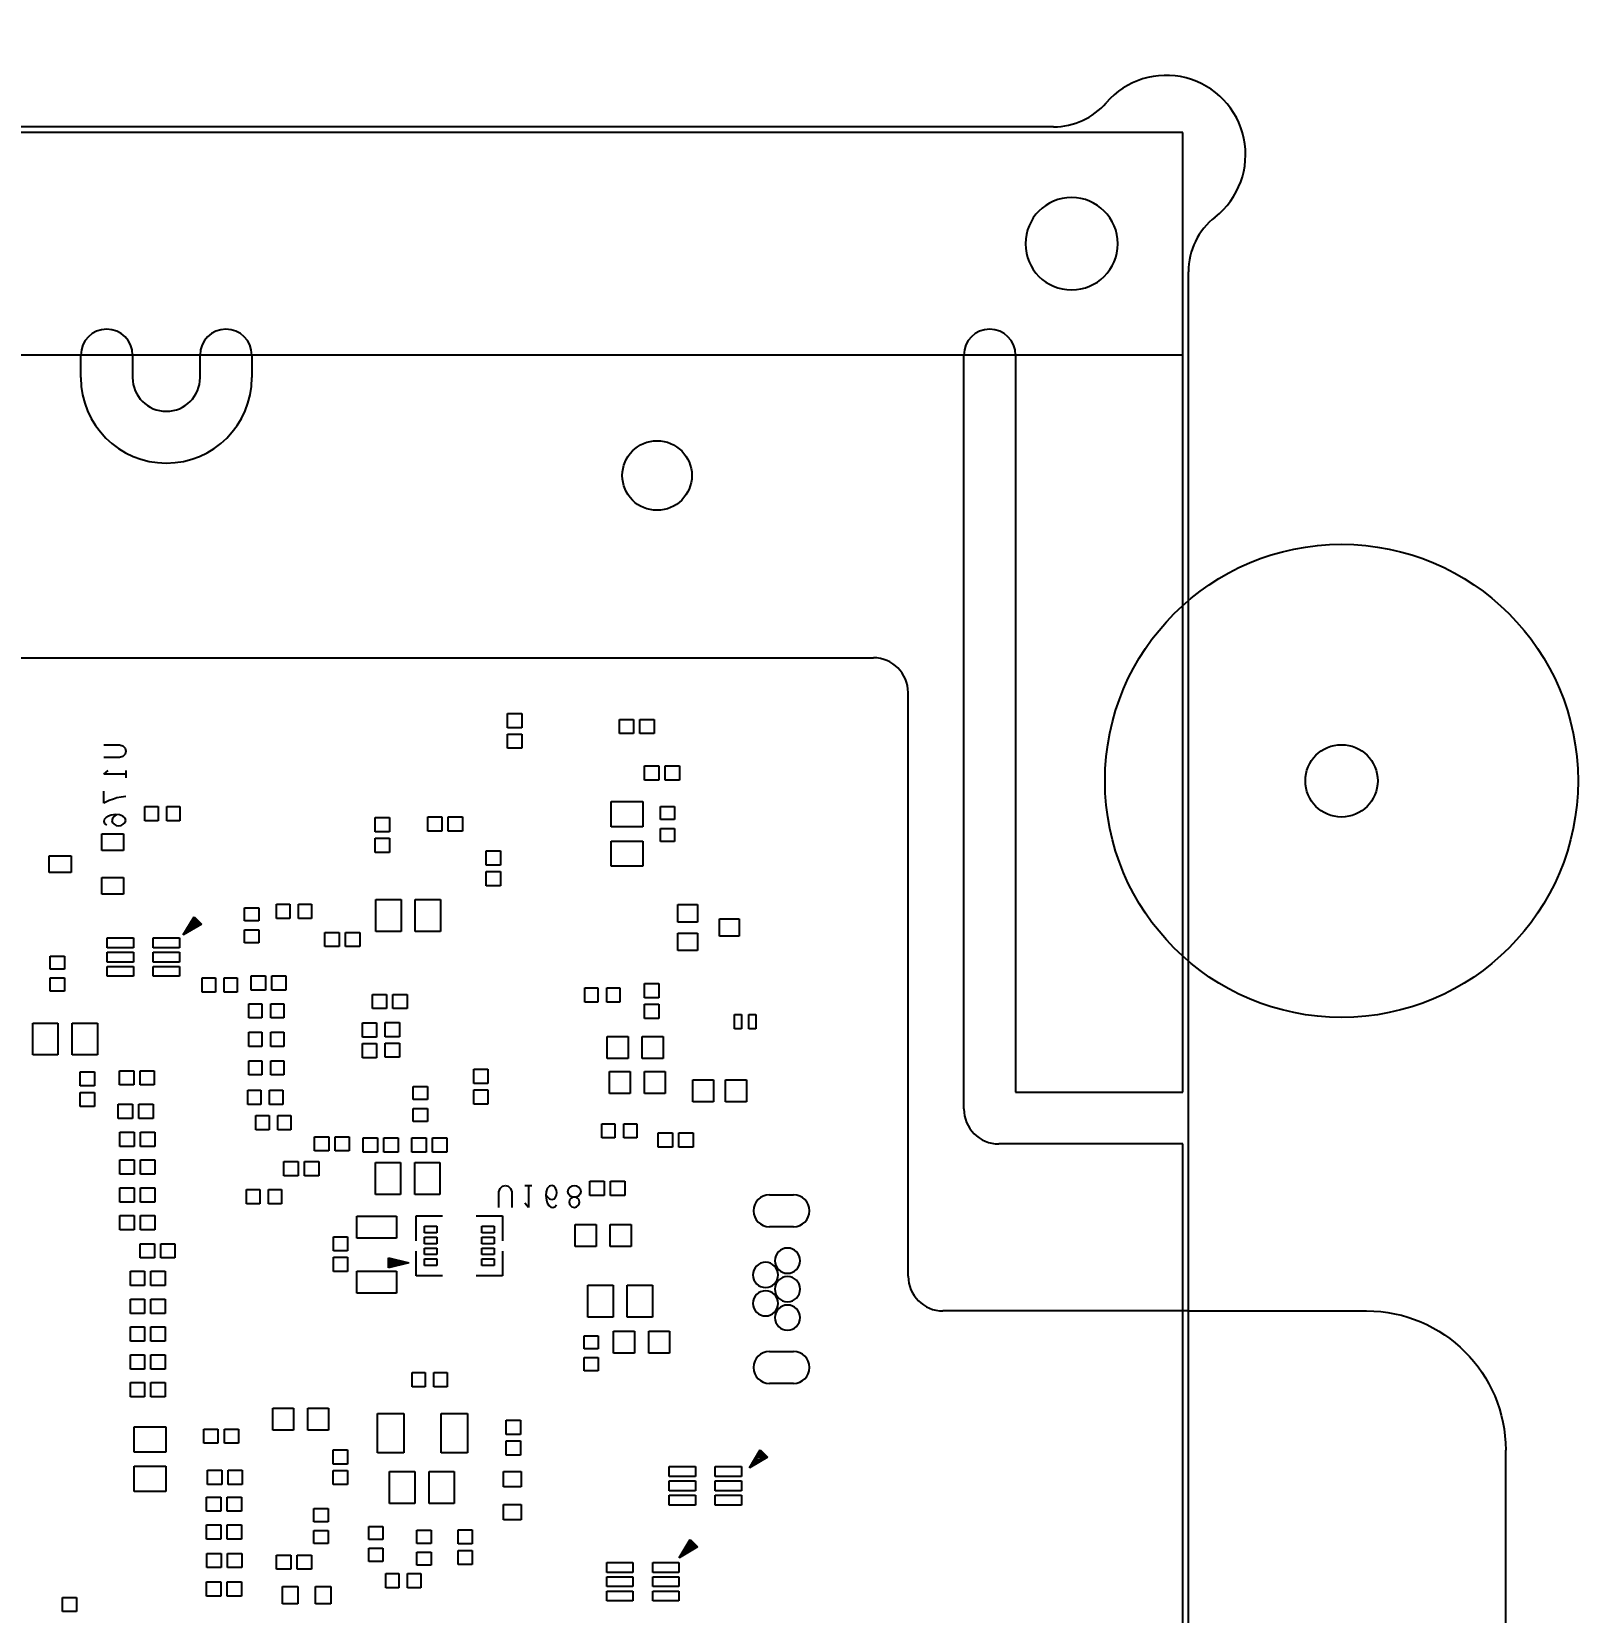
# Model space of a CAD drawing. Header units: millimetres. Extents: x -190 to 348, y -330 to 190.
# Drawn here: x 39.1 to 109.7, y -75.4 to -3.3 of the extents above; entities that cross this region are included whole.
import ezdxf

# ---------------------------------------------------------------- set-up
doc = ezdxf.new("R2010")
doc.units = ezdxf.units.MM
for name, color, linetype in [('10_MAQ_PALLET', 7, 'Continuous'), ('4_SIKCREN_BOTTOM_', 7, 'Continuous'), ('5_SOLDER_PASTE_BOTTOM_', 7, 'Continuous'), ('7______BREAKAWAY', 7, 'Continuous')]:
    doc.layers.add(name, color=color, linetype=linetype)
doc.styles.get("Standard").update_dxf_attribs({"font": 'arial.ttf'})
doc.dimstyles.new('ISO-25', dxfattribs={"dimtxt": 2.5, "dimasz": 2.5, "dimexe": 1.25, "dimexo": 0.625, "dimtad": 1, "dimtih": 1, "dimtoh": 1, "dimtxsty": 'Standard', "dimcen": 2.5, "dimadec": 0, "dimazin": 0, "dimtfac": 1, "dimtmove": 0, "dimatfit": 3, "dimfxl": 1, "dimarcsym": 0})

# ---------------------------------------------------------------- blocks, each defined once
blk = doc.blocks.new('*D5')
at = {"color": 0, "lineweight": -2}
for p, q in [((92.225, 7.874), (289.856, 7.874)), ((288.606, 5.374), (288.606, -89.086)), ((288.606, -188), (288.606, -93.54)), ((191.125, -190.5), (289.856, -190.5))]:
    blk.add_line(p, q, dxfattribs=at)
at = {"color": 0}
for points in [[(288.189, 5.374), (289.022, 5.374), (288.606, 7.874)], [(288.189, -188), (289.022, -188), (288.606, -190.5)]]:
    blk.add_solid(points, dxfattribs=at)
at = {"layer": 'Defpoints', "color": 0}
for p in [(91.6, 7.874), (288.606, 7.874), (190.5, -190.5)]:
    blk.add_point(p, dxfattribs=at)
at = {"color": 0, "insert": (288.606, -91.313), "char_height": 2.5, "attachment_point": 5}
blk.add_mtext('198,37 [7,810]', dxfattribs=at)

msp = doc.modelspace()

# ---------------------------------------------------------------- linework, layer by layer
at = {"layer": '10_MAQ_PALLET', "color": 5}
for p, q in [((85.699, -7.62, -3.175), (-85.445, -7.62, -3.175)), ((91.854, -141.015, -3.175), (91.854, -14.238, -3.175))]:
    msp.add_line(p, q, dxfattribs=at)
at = {"layer": '10_MAQ_PALLET', "color": 1}
for p, q in [((-4.295, -31.849, -8.001), (77.473, -31.849, -8.001)), ((79.06, -60.066, -8.001), (79.06, -33.437, -8.001)), ((91.854, -61.653, -8.001), (80.648, -61.653, -8.001)), ((91.854, -61.653, -8.001), (99.982, -61.653, -8.001)), ((106.332, -95.861, -8.001), (106.332, -68.003, -8.001))]:
    msp.add_line(p, q, dxfattribs=at)
at = {"layer": '10_MAQ_PALLET', "color": 3}
for centre, radius in [((67.6, -23.533), 1.587), ((98.839, -37.465), 1.651)]:
    msp.add_circle(centre, radius, dxfattribs=at)
at = {"layer": '10_MAQ_PALLET', "color": 8}
msp.add_circle((98.839, -37.465, -2.159), 10.795, dxfattribs=at)
at = {"layer": '10_MAQ_PALLET', "color": 5}
for centre, radius, start, end in [((90.838, -8.89, -3.175), 3.619, 308.08446, 139.14056), ((85.699, -4.445, -3.175), 3.175, 270, 319.14056), ((95.029, -14.238, -3.175), 3.175, 128.08446, 180)]:
    msp.add_arc(centre, radius, start, end, dxfattribs=at)
at = {"layer": '10_MAQ_PALLET', "color": 1}
for centre, start, end in [((77.473, -33.437, -8.001), 0, 90), ((80.648, -60.066, -8.001), 180, 270)]:
    msp.add_arc(centre, 1.587, start, end, dxfattribs=at)
at = {"layer": '10_MAQ_PALLET', "color": 1, "extrusion": (0, 0, -1)}
msp.add_arc((-99.982, -68.003, 8.001), 6.35, 90, 180, dxfattribs=at)
at = {"layer": '4_SIKCREN_BOTTOM_', "color": 7}
for p, q in [((41.3, -18.034), (36.007, -18.034)), ((41.3, -19.065), (41.3, -18.034)), ((41.3, -19.065), (41.3, -18.034)), ((49.101, -18.034), (49.101, -19.065)), ((49.101, -18.034), (49.101, -19.065)), ((81.6, -18.034), (49.101, -18.034)), ((81.6, -52.433), (81.6, -18.034)), ((81.6, -52.433), (81.6, -18.034)), ((42.349, -35.817), (43.066, -35.817)), ((43.066, -35.817), (43.216, -35.87)), ((43.216, -35.87), (43.317, -35.977)), ((43.317, -35.977), (43.35, -36.111)), ((43.066, -36.403), (42.349, -36.403)), ((43.216, -36.35), (43.066, -36.403)), ((43.317, -36.243), (43.216, -36.35)), ((43.35, -36.111), (43.317, -36.243)), ((42.349, -37.16), (42.55, -37)), ((43.35, -37.16), (42.349, -37.16)), ((43.35, -37), (43.35, -37.32)), ((42.349, -38.476), (42.349, -37.943)), ((43.134, -38.209), (42.949, -38.247)), ((43.35, -38.181), (43.134, -38.209)), ((42.598, -38.369), (42.349, -38.476)), ((42.784, -38.301), (42.598, -38.369)), ((42.949, -38.247), (42.784, -38.301)), ((42.365, -39.23), (42.349, -39.324)), ((42.349, -39.324), (42.382, -39.418)), ((42.448, -39.136), (42.365, -39.23)), ((42.382, -39.418), (42.466, -39.484)), ((42.565, -39.07), (42.448, -39.136)), ((42.682, -39.03), (42.565, -39.07)), ((42.901, -39.004), (42.682, -39.03)), ((42.748, -39.177), (42.715, -39.284)), ((42.715, -39.284), (42.748, -39.378)), ((42.817, -39.098), (42.748, -39.177)), ((42.748, -39.378), (42.817, -39.444)), ((42.934, -39.004), (42.817, -39.098)), ((42.817, -39.444), (42.916, -39.497)), ((43.066, -39.017), (42.901, -39.004)), ((42.916, -39.497), (43.033, -39.51)), ((43.033, -39.51), (43.134, -39.497)), ((43.216, -39.07), (43.066, -39.017)), ((43.134, -39.497), (43.233, -39.444)), ((43.317, -39.164), (43.216, -39.07)), ((43.233, -39.444), (43.317, -39.365)), ((43.35, -39.271), (43.317, -39.164)), ((43.317, -39.365), (43.35, -39.271)), ((45.974, -44.493), (46.469, -43.668)), ((46.802, -43.998), (45.974, -44.493)), ((46.782, -43.995), (46.012, -44.458)), ((46.657, -43.98), (46.233, -44.234)), ((46.279, -44.013), (46.472, -43.688)), ((46.774, -44), (46.284, -44)), ((46.299, -44.028), (46.477, -43.729)), ((46.7, -43.95), (46.345, -43.95)), ((46.614, -43.866), (46.396, -43.866)), ((46.53, -43.782), (46.446, -43.782)), ((46.469, -43.668), (46.802, -43.998)), ((46.472, -43.688), (46.782, -43.995)), ((46.477, -43.729), (46.741, -43.99)), ((46.012, -44.458), (46.279, -44.013)), ((46.639, -44.051), (46.086, -44.384)), ((46.086, -44.384), (46.284, -44.051)), ((46.233, -44.234), (46.342, -44.054)), ((46.454, -44.102), (46.314, -44.102)), ((91.6, -54.033), (83.2, -54.033)), ((91.6, -54.033), (83.2, -54.033)), ((91.6, -137.033), (91.6, -54.033)), ((60.383, -56.218), (60.437, -56.068)), ((60.383, -56.934), (60.383, -56.218)), ((60.437, -56.068), (60.543, -55.966)), ((60.543, -55.966), (60.676, -55.933)), ((60.676, -55.933), (60.81, -55.966)), ((60.81, -55.966), (60.917, -56.068)), ((60.917, -56.068), (60.97, -56.218)), ((60.97, -56.218), (60.97, -56.934)), ((61.565, -55.933), (61.885, -55.933)), ((61.725, -55.933), (61.725, -56.934)), ((62.535, -56.218), (62.522, -56.385)), ((62.588, -56.068), (62.535, -56.218)), ((62.682, -55.966), (62.588, -56.068)), ((62.789, -55.933), (62.682, -55.966)), ((62.88, -55.966), (62.789, -55.933)), ((62.962, -56.05), (62.88, -55.966)), ((63.015, -56.152), (62.962, -56.05)), ((63.028, -56.251), (63.015, -56.152)), ((63.015, -56.368), (63.028, -56.251)), ((63.53, -56.2), (63.556, -56.083)), ((63.556, -56.317), (63.53, -56.2)), ((63.556, -56.083), (63.624, -56.002)), ((63.624, -56.002), (63.731, -55.951)), ((63.731, -55.951), (63.823, -55.933)), ((63.823, -55.933), (63.917, -55.951)), ((63.917, -55.951), (64.023, -56.002)), ((64.023, -56.002), (64.089, -56.083)), ((64.089, -56.083), (64.117, -56.2)), ((64.117, -56.2), (64.089, -56.317)), ((61.725, -56.934), (61.565, -56.736)), ((62.522, -56.35), (62.614, -56.467)), ((62.522, -56.385), (62.547, -56.601)), ((62.547, -56.601), (62.588, -56.718)), ((62.588, -56.718), (62.654, -56.835)), ((62.614, -56.467), (62.695, -56.535)), ((62.654, -56.835), (62.748, -56.919)), ((62.695, -56.535), (62.801, -56.568)), ((62.748, -56.919), (62.842, -56.934)), ((62.801, -56.568), (62.895, -56.535)), ((62.842, -56.934), (62.934, -56.901)), ((62.895, -56.535), (62.962, -56.467)), ((62.934, -56.901), (63.002, -56.817)), ((62.962, -56.467), (63.015, -56.368)), ((63.637, -56.418), (63.556, -56.317)), ((63.609, -56.584), (63.584, -56.7)), ((63.584, -56.7), (63.624, -56.817)), ((63.678, -56.502), (63.609, -56.584)), ((63.624, -56.817), (63.716, -56.901)), ((63.757, -56.467), (63.637, -56.418)), ((63.757, -56.467), (63.678, -56.502)), ((63.716, -56.901), (63.823, -56.934)), ((63.891, -56.467), (63.757, -56.467)), ((63.891, -56.467), (63.757, -56.467)), ((63.823, -56.934), (63.929, -56.901)), ((64.011, -56.418), (63.891, -56.467)), ((63.97, -56.502), (63.891, -56.467)), ((63.929, -56.901), (64.023, -56.817)), ((64.036, -56.584), (63.97, -56.502)), ((64.089, -56.317), (64.011, -56.418)), ((64.023, -56.817), (64.064, -56.7)), ((64.064, -56.7), (64.036, -56.584)), ((56.599, -57.31), (57.8, -57.31)), ((56.599, -58.458), (56.599, -57.31)), ((59.35, -57.31), (60.551, -57.31)), ((60.551, -57.31), (60.551, -58.458)), ((56.599, -60.058), (56.599, -58.933)), ((60.551, -58.933), (60.551, -60.058)), ((55.339, -59.225), (56.274, -59.459)), ((55.339, -59.693), (55.339, -59.225)), ((56.274, -59.459), (55.339, -59.693)), ((55.352, -59.459), (55.352, -59.24)), ((55.352, -59.24), (56.22, -59.459)), ((55.352, -59.677), (55.352, -59.459)), ((56.22, -59.459), (55.352, -59.677)), ((56.223, -59.459), (55.352, -59.459)), ((55.377, -59.459), (55.377, -59.273)), ((55.377, -59.273), (56.116, -59.459)), ((55.616, -59.334), (55.377, -59.334)), ((55.913, -59.408), (55.377, -59.408)), ((55.377, -59.644), (55.377, -59.459)), ((56.116, -59.459), (55.377, -59.644)), ((55.913, -59.51), (55.377, -59.51)), ((55.616, -59.583), (55.377, -59.583)), ((57.8, -60.058), (56.599, -60.058)), ((60.551, -60.058), (59.35, -60.058)), ((71.811, -68.819), (72.306, -67.993)), ((72.636, -68.323), (71.811, -68.819)), ((72.616, -68.321), (71.846, -68.783)), ((71.846, -68.783), (72.113, -68.339)), ((72.474, -68.377), (71.92, -68.707)), ((71.92, -68.707), (72.121, -68.377)), ((72.494, -68.306), (72.07, -68.56)), ((72.07, -68.56), (72.179, -68.379)), ((72.113, -68.339), (72.309, -68.014)), ((72.608, -68.326), (72.121, -68.326)), ((72.133, -68.351), (72.314, -68.054)), ((72.291, -68.428), (72.149, -68.428)), ((72.535, -68.275), (72.182, -68.275)), ((72.451, -68.191), (72.23, -68.191)), ((72.367, -68.108), (72.281, -68.108)), ((72.306, -67.993), (72.636, -68.323)), ((72.309, -68.014), (72.616, -68.321)), ((72.314, -68.054), (72.575, -68.316)), ((68.61, -72.918), (69.108, -72.09)), ((68.915, -72.438), (69.111, -72.113)), ((69.108, -72.09), (69.439, -72.423)), ((69.111, -72.113), (69.418, -72.42)), ((69.439, -72.423), (68.61, -72.918)), ((69.418, -72.42), (68.649, -72.88)), ((68.649, -72.88), (68.915, -72.438)), ((69.273, -72.476), (68.722, -72.807)), ((68.722, -72.807), (68.92, -72.476)), ((69.294, -72.405), (68.87, -72.659)), ((68.87, -72.659), (68.979, -72.476)), ((69.411, -72.426), (68.92, -72.426)), ((68.936, -72.451), (69.116, -72.154)), ((69.091, -72.527), (68.951, -72.527)), ((69.334, -72.375), (68.981, -72.375)), ((69.251, -72.291), (69.032, -72.291)), ((69.167, -72.207), (69.083, -72.207)), ((69.116, -72.154), (69.375, -72.415))]:
    msp.add_line(p, q, dxfattribs=at)
for centre, radius, start, end in [((45.201, -19.065), 3.9, 180, 0), ((45.201, -19.065), 3.9, 180, 0), ((83.2, -52.433), 1.6, 180.00133, 269.99867), ((83.2, -52.433), 1.6, 180.00133, 269.99867)]:
    msp.add_arc(centre, radius, start, end, dxfattribs=at)
at = {"layer": '5_SOLDER_PASTE_BOTTOM_', "color": 4}
for p, q in [((41.3, -18.034), (36.007, -18.034)), ((41.3, -19.065), (41.3, -18.034)), ((41.3, -19.065), (41.3, -18.034)), ((49.101, -18.034), (49.101, -19.065)), ((49.101, -18.034), (49.101, -19.065)), ((81.6, -18.034), (49.101, -18.034)), ((81.6, -52.433), (81.6, -18.034)), ((81.6, -52.433), (81.6, -18.034)), ((60.775, -35.039), (60.775, -34.389)), ((60.775, -34.389), (61.425, -34.389)), ((61.425, -34.389), (61.425, -35.039)), ((61.425, -35.039), (60.775, -35.039)), ((60.775, -35.979), (60.775, -35.329)), ((60.775, -35.329), (61.425, -35.329)), ((61.425, -35.329), (61.425, -35.979)), ((65.88, -35.308), (65.88, -34.658)), ((65.88, -34.658), (66.53, -34.658)), ((66.53, -35.308), (65.88, -35.308)), ((66.53, -34.658), (66.53, -35.308)), ((66.82, -35.308), (66.82, -34.658)), ((66.82, -34.658), (67.47, -34.658)), ((67.47, -35.308), (66.82, -35.308)), ((67.47, -34.658), (67.47, -35.308)), ((61.425, -35.979), (60.775, -35.979)), ((67.031, -37.434), (67.031, -36.784)), ((67.031, -36.784), (67.681, -36.784)), ((67.681, -36.784), (67.681, -37.434)), ((67.971, -37.434), (67.971, -36.784)), ((67.971, -36.784), (68.621, -36.784)), ((68.621, -36.784), (68.621, -37.434)), ((67.681, -37.434), (67.031, -37.434)), ((68.621, -37.434), (67.971, -37.434)), ((44.226, -39.284), (44.226, -38.634)), ((44.226, -38.634), (44.826, -38.634)), ((44.826, -38.634), (44.826, -39.284)), ((45.224, -39.284), (45.224, -38.634)), ((45.224, -38.634), (45.824, -38.634)), ((45.824, -38.634), (45.824, -39.284)), ((65.5, -39.559), (65.5, -38.409)), ((65.5, -38.409), (66.95, -38.409)), ((66.95, -38.409), (66.95, -39.559)), ((67.75, -39.233), (67.75, -38.633)), ((67.75, -38.633), (68.4, -38.633)), ((68.4, -38.633), (68.4, -39.233)), ((44.826, -39.284), (44.226, -39.284)), ((45.824, -39.284), (45.224, -39.284)), ((54.74, -39.789), (54.74, -39.139)), ((54.74, -39.139), (55.39, -39.139)), ((55.39, -39.139), (55.39, -39.789)), ((57.13, -39.758), (57.13, -39.109)), ((57.13, -39.109), (57.78, -39.109)), ((57.78, -39.109), (57.78, -39.758)), ((58.07, -39.758), (58.07, -39.109)), ((58.07, -39.109), (58.72, -39.109)), ((58.72, -39.109), (58.72, -39.758)), ((66.95, -39.559), (65.5, -39.559)), ((68.4, -39.233), (67.75, -39.233)), ((67.75, -40.234), (67.75, -39.634)), ((67.75, -39.634), (68.4, -39.634)), ((68.4, -39.634), (68.4, -40.234)), ((42.251, -40.639), (42.251, -39.879)), ((42.251, -39.879), (43.251, -39.879)), ((43.251, -39.879), (43.251, -40.639)), ((55.39, -39.789), (54.74, -39.789)), ((54.74, -40.729), (54.74, -40.079)), ((54.74, -40.079), (55.39, -40.079)), ((55.39, -40.079), (55.39, -40.729)), ((57.78, -39.758), (57.13, -39.758)), ((58.72, -39.758), (58.07, -39.758)), ((65.5, -41.36), (65.5, -40.21)), ((65.5, -40.21), (66.95, -40.21)), ((66.95, -40.21), (66.95, -41.36)), ((68.4, -40.234), (67.75, -40.234)), ((39.85, -41.64), (39.85, -40.88)), ((39.85, -40.88), (40.85, -40.88)), ((40.85, -40.88), (40.85, -41.64)), ((43.251, -40.639), (42.251, -40.639)), ((55.39, -40.729), (54.74, -40.729)), ((59.799, -41.313), (59.799, -40.663)), ((59.799, -40.663), (60.449, -40.663)), ((60.449, -40.663), (60.449, -41.313)), ((40.85, -41.64), (39.85, -41.64)), ((60.449, -41.313), (59.799, -41.313)), ((59.799, -42.253), (59.799, -41.603)), ((59.799, -41.603), (60.449, -41.603)), ((60.449, -41.603), (60.449, -42.253)), ((66.95, -41.36), (65.5, -41.36)), ((42.251, -42.638), (42.251, -41.878)), ((42.251, -41.878), (43.251, -41.878)), ((43.251, -41.878), (43.251, -42.638)), ((60.449, -42.253), (59.799, -42.253)), ((43.251, -42.638), (42.251, -42.638)), ((48.766, -43.858), (48.766, -43.258)), ((48.766, -43.258), (49.416, -43.258)), ((49.416, -43.258), (49.416, -43.858)), ((50.231, -43.744), (50.231, -43.094)), ((50.231, -43.094), (50.831, -43.094)), ((50.831, -43.094), (50.831, -43.744)), ((51.229, -43.744), (51.229, -43.094)), ((51.229, -43.094), (51.829, -43.094)), ((51.829, -43.094), (51.829, -43.744)), ((54.764, -44.334), (54.764, -42.884)), ((54.764, -42.884), (55.914, -42.884)), ((55.914, -42.884), (55.914, -44.334)), ((56.565, -44.334), (56.565, -42.884)), ((56.565, -42.884), (57.715, -42.884)), ((57.715, -42.884), (57.715, -44.334)), ((68.55, -43.91), (68.55, -43.11)), ((68.55, -43.11), (69.449, -43.11)), ((69.449, -43.11), (69.449, -43.91)), ((49.416, -43.858), (48.766, -43.858)), ((50.831, -43.744), (50.231, -43.744)), ((51.829, -43.744), (51.229, -43.744)), ((69.449, -43.91), (68.55, -43.91)), ((70.45, -44.558), (70.45, -43.758)), ((70.45, -43.758), (71.349, -43.758)), ((71.349, -43.758), (71.349, -44.558)), ((42.502, -45.084), (42.502, -44.634)), ((42.502, -44.634), (43.701, -44.634)), ((43.701, -44.634), (43.701, -45.084)), ((44.6, -45.084), (44.6, -44.634)), ((44.6, -44.634), (45.799, -44.634)), ((45.799, -44.634), (45.799, -45.084)), ((48.766, -44.859), (48.766, -44.259)), ((48.766, -44.259), (49.416, -44.259)), ((49.416, -44.259), (49.416, -44.859)), ((52.436, -45.029), (52.436, -44.379)), ((52.436, -44.379), (53.086, -44.379)), ((53.086, -44.379), (53.086, -45.029)), ((53.376, -45.029), (53.376, -44.379)), ((53.376, -44.379), (54.026, -44.379)), ((54.026, -44.379), (54.026, -45.029)), ((55.914, -44.334), (54.764, -44.334)), ((57.715, -44.334), (56.565, -44.334)), ((68.55, -45.208), (68.55, -44.408)), ((68.55, -44.408), (69.449, -44.408)), ((69.449, -44.408), (69.449, -45.208)), ((71.349, -44.558), (70.45, -44.558)), ((43.701, -45.084), (42.502, -45.084)), ((42.502, -45.734), (42.502, -45.284)), ((42.502, -45.284), (43.701, -45.284)), ((43.701, -45.284), (43.701, -45.734)), ((45.799, -45.084), (44.6, -45.084)), ((44.6, -45.734), (44.6, -45.284)), ((44.6, -45.284), (45.799, -45.284)), ((45.799, -45.284), (45.799, -45.734)), ((49.416, -44.859), (48.766, -44.859)), ((53.086, -45.029), (52.436, -45.029)), ((54.026, -45.029), (53.376, -45.029)), ((69.449, -45.208), (68.55, -45.208)), ((39.901, -46.058), (39.901, -45.458)), ((39.901, -45.458), (40.551, -45.458)), ((40.551, -46.058), (39.901, -46.058)), ((40.551, -45.458), (40.551, -46.058)), ((43.701, -45.734), (42.502, -45.734)), ((42.502, -46.384), (42.502, -45.934)), ((42.502, -45.934), (43.701, -45.934)), ((43.701, -45.934), (43.701, -46.384)), ((45.799, -45.734), (44.6, -45.734)), ((44.6, -46.384), (44.6, -45.934)), ((44.6, -45.934), (45.799, -45.934)), ((45.799, -45.934), (45.799, -46.384)), ((39.901, -47.059), (39.901, -46.459)), ((39.901, -46.459), (40.551, -46.459)), ((40.551, -46.459), (40.551, -47.059)), ((43.701, -46.384), (42.502, -46.384)), ((45.799, -46.384), (44.6, -46.384)), ((46.84, -47.109), (46.84, -46.459)), ((46.84, -46.459), (47.44, -46.459)), ((47.44, -46.459), (47.44, -47.109)), ((47.841, -47.109), (47.841, -46.459)), ((47.841, -46.459), (48.441, -46.459)), ((48.441, -46.459), (48.441, -47.109)), ((49.07, -47.01), (49.07, -46.36)), ((49.07, -46.36), (49.72, -46.36)), ((49.72, -46.36), (49.72, -47.01)), ((50.01, -47.01), (50.01, -46.36)), ((50.01, -46.36), (50.66, -46.36)), ((50.66, -46.36), (50.66, -47.01)), ((67.026, -47.363), (67.026, -46.713)), ((67.026, -46.713), (67.676, -46.713)), ((67.676, -46.713), (67.676, -47.363)), ((40.551, -47.059), (39.901, -47.059)), ((47.44, -47.109), (46.84, -47.109)), ((48.441, -47.109), (47.841, -47.109)), ((49.72, -47.01), (49.07, -47.01)), ((50.66, -47.01), (50.01, -47.01)), ((54.605, -47.859), (54.605, -47.209)), ((54.605, -47.209), (55.255, -47.209)), ((55.255, -47.209), (55.255, -47.859)), ((55.545, -47.859), (55.545, -47.209)), ((55.545, -47.209), (56.195, -47.209)), ((56.195, -47.209), (56.195, -47.859)), ((64.3, -47.559), (64.3, -46.909)), ((64.3, -46.909), (64.9, -46.909)), ((64.9, -47.559), (64.3, -47.559)), ((64.9, -46.909), (64.9, -47.559)), ((65.301, -47.559), (65.301, -46.909)), ((65.301, -46.909), (65.901, -46.909)), ((65.901, -47.559), (65.301, -47.559)), ((65.901, -46.909), (65.901, -47.559)), ((67.676, -47.363), (67.026, -47.363)), ((48.966, -48.283), (48.966, -47.633)), ((48.966, -47.633), (49.566, -47.633)), ((49.566, -48.283), (48.966, -48.283)), ((49.566, -47.633), (49.566, -48.283)), ((49.964, -48.283), (49.964, -47.633)), ((49.964, -47.633), (50.564, -47.633)), ((50.564, -48.283), (49.964, -48.283)), ((50.564, -47.633), (50.564, -48.283)), ((55.255, -47.859), (54.605, -47.859)), ((56.195, -47.859), (55.545, -47.859)), ((67.026, -48.303), (67.026, -47.653)), ((67.026, -47.653), (67.676, -47.653)), ((67.676, -48.303), (67.026, -48.303)), ((67.676, -47.653), (67.676, -48.303)), ((71.14, -48.783), (71.14, -48.133)), ((71.14, -48.133), (71.46, -48.133)), ((71.46, -48.133), (71.46, -48.783)), ((71.791, -48.783), (71.791, -48.133)), ((71.791, -48.133), (72.111, -48.133)), ((72.111, -48.133), (72.111, -48.783)), ((39.105, -49.968), (39.105, -48.518)), ((39.105, -48.518), (40.255, -48.518)), ((40.255, -48.518), (40.255, -49.968)), ((40.906, -49.968), (40.906, -48.518)), ((40.906, -48.518), (42.056, -48.518)), ((42.056, -48.518), (42.056, -49.968)), ((48.966, -49.583), (48.966, -48.933)), ((48.966, -48.933), (49.566, -48.933)), ((49.566, -48.933), (49.566, -49.583)), ((49.964, -49.583), (49.964, -48.933)), ((49.964, -48.933), (50.564, -48.933)), ((50.564, -48.933), (50.564, -49.583)), ((54.15, -49.164), (54.15, -48.514)), ((54.15, -48.514), (54.8, -48.514)), ((54.8, -48.514), (54.8, -49.164)), ((55.189, -49.139), (55.189, -48.489)), ((55.189, -48.489), (55.839, -48.489)), ((55.839, -48.489), (55.839, -49.139)), ((71.46, -48.783), (71.14, -48.783)), ((72.111, -48.783), (71.791, -48.783)), ((49.566, -49.583), (48.966, -49.583)), ((50.564, -49.583), (49.964, -49.583)), ((54.8, -49.164), (54.15, -49.164)), ((54.15, -50.104), (54.15, -49.454)), ((54.15, -49.454), (54.8, -49.454)), ((54.8, -49.454), (54.8, -50.104)), ((55.839, -49.139), (55.189, -49.139)), ((55.189, -50.079), (55.189, -49.429)), ((55.189, -49.429), (55.839, -49.429)), ((55.839, -49.429), (55.839, -50.079)), ((65.326, -50.134), (65.326, -49.134)), ((65.326, -49.134), (66.276, -49.134)), ((66.276, -49.134), (66.276, -50.134)), ((66.924, -50.134), (66.924, -49.134)), ((66.924, -49.134), (67.874, -49.134)), ((67.874, -49.134), (67.874, -50.134)), ((40.255, -49.968), (39.105, -49.968)), ((42.056, -49.968), (40.906, -49.968)), ((48.966, -50.884), (48.966, -50.234)), ((48.966, -50.234), (49.566, -50.234)), ((49.566, -50.234), (49.566, -50.884)), ((49.964, -50.884), (49.964, -50.234)), ((49.964, -50.234), (50.564, -50.234)), ((50.564, -50.234), (50.564, -50.884)), ((54.8, -50.104), (54.15, -50.104)), ((55.839, -50.079), (55.189, -50.079)), ((66.276, -50.134), (65.326, -50.134)), ((67.874, -50.134), (66.924, -50.134)), ((41.275, -51.389), (41.275, -50.739)), ((41.275, -50.739), (41.925, -50.739)), ((41.925, -50.739), (41.925, -51.389)), ((43.061, -51.343), (43.061, -50.693)), ((43.061, -50.693), (43.711, -50.693)), ((43.711, -50.693), (43.711, -51.343)), ((44.001, -51.343), (44.001, -50.693)), ((44.001, -50.693), (44.651, -50.693)), ((44.651, -50.693), (44.651, -51.343)), ((49.566, -50.884), (48.966, -50.884)), ((50.564, -50.884), (49.964, -50.884)), ((59.23, -51.275), (59.23, -50.625)), ((59.23, -50.625), (59.88, -50.625)), ((59.88, -50.625), (59.88, -51.275)), ((65.425, -51.734), (65.425, -50.734)), ((65.425, -50.734), (66.375, -50.734)), ((66.375, -50.734), (66.375, -51.734)), ((67.025, -51.734), (67.025, -50.734)), ((67.025, -50.734), (67.976, -50.734)), ((67.976, -50.734), (67.976, -51.734)), ((69.225, -52.11), (69.225, -51.11)), ((69.225, -51.11), (70.175, -51.11)), ((70.175, -51.11), (70.175, -52.11)), ((70.726, -52.11), (70.726, -51.11)), ((70.726, -51.11), (71.676, -51.11)), ((71.676, -51.11), (71.676, -52.11)), ((41.925, -51.389), (41.275, -51.389)), ((41.275, -52.329), (41.275, -51.679)), ((41.275, -51.679), (41.925, -51.679)), ((41.925, -51.679), (41.925, -52.329)), ((43.711, -51.343), (43.061, -51.343)), ((44.651, -51.343), (44.001, -51.343)), ((48.915, -52.235), (48.915, -51.585)), ((48.915, -51.585), (49.515, -51.585)), ((49.515, -51.585), (49.515, -52.235)), ((49.916, -52.235), (49.916, -51.585)), ((49.916, -51.585), (50.516, -51.585)), ((50.516, -51.585), (50.516, -52.235)), ((56.464, -52.009), (56.464, -51.409)), ((56.464, -51.409), (57.114, -51.409)), ((57.114, -51.409), (57.114, -52.009)), ((59.88, -51.275), (59.23, -51.275)), ((59.23, -52.215), (59.23, -51.565)), ((59.23, -51.565), (59.88, -51.565)), ((59.88, -51.565), (59.88, -52.215)), ((66.375, -51.734), (65.425, -51.734)), ((67.976, -51.734), (67.025, -51.734)), ((41.925, -52.329), (41.275, -52.329)), ((43.01, -52.87), (43.01, -52.22)), ((43.01, -52.22), (43.66, -52.22)), ((43.66, -52.22), (43.66, -52.87)), ((43.95, -52.87), (43.95, -52.22)), ((43.95, -52.22), (44.6, -52.22)), ((44.6, -52.22), (44.6, -52.87)), ((49.515, -52.235), (48.915, -52.235)), ((50.516, -52.235), (49.916, -52.235)), ((57.114, -52.009), (56.464, -52.009)), ((56.464, -53.01), (56.464, -52.41)), ((56.464, -52.41), (57.114, -52.41)), ((57.114, -52.41), (57.114, -53.01)), ((59.88, -52.215), (59.23, -52.215)), ((70.175, -52.11), (69.225, -52.11)), ((71.676, -52.11), (70.726, -52.11)), ((43.66, -52.87), (43.01, -52.87)), ((44.6, -52.87), (43.95, -52.87)), ((49.291, -53.383), (49.291, -52.733)), ((49.291, -52.733), (49.891, -52.733)), ((49.891, -52.733), (49.891, -53.383)), ((50.289, -53.383), (50.289, -52.733)), ((50.289, -52.733), (50.889, -52.733)), ((50.889, -52.733), (50.889, -53.383)), ((57.114, -53.01), (56.464, -53.01)), ((65.075, -53.759), (65.075, -53.109)), ((65.075, -53.109), (65.675, -53.109)), ((65.675, -53.109), (65.675, -53.759)), ((66.075, -53.759), (66.075, -53.109)), ((66.075, -53.109), (66.675, -53.109)), ((66.675, -53.109), (66.675, -53.759)), ((43.086, -54.145), (43.086, -53.495)), ((43.086, -53.495), (43.736, -53.495)), ((43.736, -53.495), (43.736, -54.145)), ((44.026, -54.145), (44.026, -53.495)), ((44.026, -53.495), (44.676, -53.495)), ((44.676, -53.495), (44.676, -54.145)), ((49.891, -53.383), (49.291, -53.383)), ((50.889, -53.383), (50.289, -53.383)), ((51.961, -54.353), (51.961, -53.703)), ((51.961, -53.703), (52.611, -53.703)), ((52.611, -53.703), (52.611, -54.353)), ((52.901, -54.353), (52.901, -53.703)), ((52.901, -53.703), (53.551, -53.703)), ((53.551, -53.703), (53.551, -54.353)), ((54.186, -54.404), (54.186, -53.754)), ((54.186, -53.754), (54.836, -53.754)), ((54.836, -53.754), (54.836, -54.404)), ((55.126, -54.404), (55.126, -53.754)), ((55.126, -53.754), (55.776, -53.754)), ((55.776, -53.754), (55.776, -54.404)), ((56.411, -54.404), (56.411, -53.754)), ((56.411, -53.754), (57.061, -53.754)), ((57.061, -53.754), (57.061, -54.404)), ((57.351, -54.404), (57.351, -53.754)), ((57.351, -53.754), (58.001, -53.754)), ((58.001, -53.754), (58.001, -54.404)), ((65.675, -53.759), (65.075, -53.759)), ((66.675, -53.759), (66.075, -53.759)), ((67.656, -54.183), (67.656, -53.533)), ((67.656, -53.533), (68.306, -53.533)), ((68.306, -53.533), (68.306, -54.183)), ((68.595, -54.183), (68.595, -53.533)), ((68.595, -53.533), (69.245, -53.533)), ((69.245, -53.533), (69.245, -54.183)), ((91.6, -54.033), (83.2, -54.033)), ((91.6, -54.033), (83.2, -54.033)), ((91.6, -137.033), (91.6, -54.033)), ((43.736, -54.145), (43.086, -54.145)), ((43.086, -55.415), (43.086, -54.765)), ((43.086, -54.765), (43.736, -54.765)), ((43.736, -54.765), (43.736, -55.415)), ((44.676, -54.145), (44.026, -54.145)), ((44.026, -55.415), (44.026, -54.765)), ((44.026, -54.765), (44.676, -54.765)), ((44.676, -54.765), (44.676, -55.415)), ((52.611, -54.353), (51.961, -54.353)), ((53.551, -54.353), (52.901, -54.353)), ((54.836, -54.404), (54.186, -54.404)), ((55.776, -54.404), (55.126, -54.404)), ((57.061, -54.404), (56.411, -54.404)), ((58.001, -54.404), (57.351, -54.404)), ((68.306, -54.183), (67.656, -54.183)), ((69.245, -54.183), (68.595, -54.183)), ((43.736, -55.415), (43.086, -55.415)), ((44.676, -55.415), (44.026, -55.415)), ((50.569, -55.484), (50.569, -54.834)), ((50.569, -54.834), (51.219, -54.834)), ((51.219, -55.484), (50.569, -55.484)), ((51.219, -54.834), (51.219, -55.484)), ((51.509, -55.484), (51.509, -54.834)), ((51.509, -54.834), (52.159, -54.834)), ((52.159, -55.484), (51.509, -55.484)), ((52.159, -54.834), (52.159, -55.484)), ((54.741, -56.333), (54.741, -54.883)), ((54.741, -54.883), (55.891, -54.883)), ((55.891, -54.883), (55.891, -56.333)), ((56.539, -56.333), (56.539, -54.883)), ((56.539, -54.883), (57.689, -54.883)), ((57.689, -54.883), (57.689, -56.333)), ((43.086, -56.685), (43.086, -56.035)), ((43.086, -56.035), (43.736, -56.035)), ((43.736, -56.035), (43.736, -56.685)), ((44.026, -56.685), (44.026, -56.035)), ((44.026, -56.035), (44.676, -56.035)), ((44.676, -56.035), (44.676, -56.685)), ((48.864, -56.759), (48.864, -56.109)), ((48.864, -56.109), (49.464, -56.109)), ((49.464, -56.109), (49.464, -56.759)), ((49.865, -56.759), (49.865, -56.109)), ((49.865, -56.109), (50.465, -56.109)), ((50.465, -56.109), (50.465, -56.759)), ((64.529, -56.383), (64.529, -55.733)), ((64.529, -55.733), (65.179, -55.733)), ((65.179, -55.733), (65.179, -56.383)), ((65.471, -56.383), (65.471, -55.733)), ((65.471, -55.733), (66.121, -55.733)), ((66.121, -55.733), (66.121, -56.383)), ((43.736, -56.685), (43.086, -56.685)), ((44.676, -56.685), (44.026, -56.685)), ((49.464, -56.759), (48.864, -56.759)), ((50.465, -56.759), (49.865, -56.759)), ((55.891, -56.333), (54.741, -56.333)), ((57.689, -56.333), (56.539, -56.333)), ((65.179, -56.383), (64.529, -56.383)), ((66.121, -56.383), (65.471, -56.383)), ((43.086, -57.955), (43.086, -57.305)), ((43.086, -57.305), (43.736, -57.305)), ((43.736, -57.305), (43.736, -57.955)), ((44.026, -57.955), (44.026, -57.305)), ((44.026, -57.305), (44.676, -57.305)), ((44.676, -57.305), (44.676, -57.955)), ((53.901, -58.333), (53.901, -57.333)), ((53.901, -57.333), (55.7, -57.333)), ((55.7, -57.333), (55.7, -58.333)), ((43.736, -57.955), (43.086, -57.955)), ((44.676, -57.955), (44.026, -57.955)), ((52.825, -58.915), (52.825, -58.265)), ((52.825, -58.265), (53.474, -58.265)), ((53.474, -58.265), (53.474, -58.915)), ((55.7, -58.333), (53.901, -58.333)), ((56.984, -58.085), (56.984, -57.785)), ((56.984, -57.785), (57.544, -57.785)), ((57.544, -58.085), (56.984, -58.085)), ((56.984, -58.585), (56.984, -58.285)), ((56.984, -58.285), (57.544, -58.285)), ((57.544, -57.785), (57.544, -58.085)), ((57.544, -58.285), (57.544, -58.585)), ((59.606, -58.085), (59.606, -57.785)), ((59.606, -57.785), (60.166, -57.785)), ((60.166, -58.085), (59.606, -58.085)), ((59.606, -58.585), (59.606, -58.285)), ((59.606, -58.285), (60.166, -58.285)), ((60.166, -57.785), (60.166, -58.085)), ((60.166, -58.285), (60.166, -58.585)), ((63.866, -58.709), (63.866, -57.709)), ((63.866, -57.709), (64.816, -57.709)), ((64.816, -57.709), (64.816, -58.709)), ((65.466, -58.709), (65.466, -57.709)), ((65.466, -57.709), (66.416, -57.709)), ((66.416, -57.709), (66.416, -58.709)), ((44.006, -59.235), (44.006, -58.585)), ((44.006, -58.585), (44.656, -58.585)), ((44.656, -58.585), (44.656, -59.235)), ((44.945, -59.235), (44.945, -58.585)), ((44.945, -58.585), (45.595, -58.585)), ((45.595, -58.585), (45.595, -59.235)), ((53.474, -58.915), (52.825, -58.915)), ((57.544, -58.585), (56.984, -58.585)), ((56.984, -59.083), (56.984, -58.783)), ((56.984, -58.783), (57.544, -58.783)), ((57.544, -59.083), (56.984, -59.083)), ((57.544, -58.783), (57.544, -59.083)), ((60.166, -58.585), (59.606, -58.585)), ((59.606, -59.083), (59.606, -58.783)), ((59.606, -58.783), (60.166, -58.783)), ((60.166, -59.083), (59.606, -59.083)), ((60.166, -58.783), (60.166, -59.083)), ((64.816, -58.709), (63.866, -58.709)), ((66.416, -58.709), (65.466, -58.709)), ((43.561, -60.495), (43.561, -59.845)), ((43.561, -59.845), (44.211, -59.845)), ((44.656, -59.235), (44.006, -59.235)), ((44.211, -59.845), (44.211, -60.495)), ((44.501, -60.495), (44.501, -59.845)), ((44.501, -59.845), (45.151, -59.845)), ((45.595, -59.235), (44.945, -59.235)), ((45.151, -59.845), (45.151, -60.495)), ((52.825, -59.855), (52.825, -59.205)), ((52.825, -59.205), (53.474, -59.205)), ((53.474, -59.855), (52.825, -59.855)), ((53.474, -59.205), (53.474, -59.855)), ((53.901, -60.835), (53.901, -59.835)), ((53.901, -59.835), (55.7, -59.835)), ((55.7, -59.835), (55.7, -60.835)), ((56.984, -59.583), (56.984, -59.283)), ((56.984, -59.283), (57.544, -59.283)), ((57.544, -59.583), (56.984, -59.583)), ((57.544, -59.283), (57.544, -59.583)), ((59.606, -59.583), (59.606, -59.283)), ((59.606, -59.283), (60.166, -59.283)), ((60.166, -59.583), (59.606, -59.583)), ((60.166, -59.283), (60.166, -59.583)), ((44.211, -60.495), (43.561, -60.495)), ((45.151, -60.495), (44.501, -60.495)), ((64.439, -61.934), (64.439, -60.484)), ((64.439, -60.484), (65.589, -60.484)), ((65.589, -60.484), (65.589, -61.934)), ((66.24, -61.934), (66.24, -60.484)), ((66.24, -60.484), (67.39, -60.484)), ((67.39, -60.484), (67.39, -61.934)), ((43.561, -61.765), (43.561, -61.115)), ((43.561, -61.115), (44.211, -61.115)), ((44.211, -61.115), (44.211, -61.765)), ((44.501, -61.765), (44.501, -61.115)), ((44.501, -61.115), (45.151, -61.115)), ((45.151, -61.115), (45.151, -61.765)), ((55.7, -60.835), (53.901, -60.835)), ((44.211, -61.765), (43.561, -61.765)), ((45.151, -61.765), (44.501, -61.765)), ((65.589, -61.934), (64.439, -61.934)), ((67.39, -61.934), (66.24, -61.934)), ((43.561, -63.035), (43.561, -62.385)), ((43.561, -62.385), (44.211, -62.385)), ((44.211, -62.385), (44.211, -63.035)), ((44.501, -63.035), (44.501, -62.385)), ((44.501, -62.385), (45.151, -62.385)), ((45.151, -62.385), (45.151, -63.035)), ((65.616, -63.583), (65.616, -62.583)), ((65.616, -62.583), (66.566, -62.583)), ((66.566, -62.583), (66.566, -63.583)), ((67.216, -63.583), (67.216, -62.583)), ((67.216, -62.583), (68.166, -62.583)), ((68.166, -62.583), (68.166, -63.583)), ((44.211, -63.035), (43.561, -63.035)), ((45.151, -63.035), (44.501, -63.035)), ((64.265, -63.383), (64.265, -62.783)), ((64.265, -62.783), (64.915, -62.783)), ((64.915, -63.383), (64.265, -63.383)), ((64.915, -62.783), (64.915, -63.383)), ((43.561, -64.305), (43.561, -63.655)), ((43.561, -63.655), (44.211, -63.655)), ((44.211, -63.655), (44.211, -64.305)), ((44.501, -64.305), (44.501, -63.655)), ((44.501, -63.655), (45.151, -63.655)), ((45.151, -63.655), (45.151, -64.305)), ((64.265, -64.384), (64.265, -63.784)), ((64.265, -63.784), (64.915, -63.784)), ((64.915, -63.784), (64.915, -64.384)), ((66.566, -63.583), (65.616, -63.583)), ((68.166, -63.583), (67.216, -63.583)), ((44.211, -64.305), (43.561, -64.305)), ((45.151, -64.305), (44.501, -64.305)), ((56.416, -65.11), (56.416, -64.46)), ((56.416, -64.46), (57.016, -64.46)), ((57.016, -64.46), (57.016, -65.11)), ((57.414, -65.11), (57.414, -64.46)), ((57.414, -64.46), (58.014, -64.46)), ((58.014, -64.46), (58.014, -65.11)), ((64.915, -64.384), (64.265, -64.384)), ((43.561, -65.575), (43.561, -64.925)), ((43.561, -64.925), (44.211, -64.925)), ((44.211, -65.575), (43.561, -65.575)), ((44.211, -64.925), (44.211, -65.575)), ((44.501, -65.575), (44.501, -64.925)), ((44.501, -64.925), (45.151, -64.925)), ((45.151, -65.575), (44.501, -65.575)), ((45.151, -64.925), (45.151, -65.575)), ((57.016, -65.11), (56.416, -65.11)), ((58.014, -65.11), (57.414, -65.11)), ((50.056, -67.094), (50.056, -66.094)), ((50.056, -66.094), (51.006, -66.094)), ((51.006, -66.094), (51.006, -67.094)), ((51.656, -67.094), (51.656, -66.094)), ((51.656, -66.094), (52.606, -66.094)), ((52.606, -66.094), (52.606, -67.094)), ((54.841, -68.134), (54.841, -66.334)), ((54.841, -66.334), (56.041, -66.334)), ((56.041, -66.334), (56.041, -68.134)), ((57.741, -68.134), (57.741, -66.334)), ((57.741, -66.334), (58.941, -66.334)), ((58.941, -66.334), (58.941, -68.134)), ((43.73, -68.093), (43.73, -66.943)), ((43.73, -66.943), (45.18, -66.943)), ((45.18, -66.943), (45.18, -68.093)), ((46.909, -67.693), (46.909, -67.043)), ((46.909, -67.043), (47.559, -67.043)), ((47.559, -67.043), (47.559, -67.693)), ((47.851, -67.693), (47.851, -67.043)), ((47.851, -67.043), (48.501, -67.043)), ((48.501, -67.043), (48.501, -67.693)), ((60.716, -67.29), (60.716, -66.64)), ((60.716, -66.64), (61.366, -66.64)), ((61.366, -66.64), (61.366, -67.29)), ((47.559, -67.693), (46.909, -67.693)), ((48.501, -67.693), (47.851, -67.693)), ((51.006, -67.094), (50.056, -67.094)), ((52.606, -67.094), (51.656, -67.094)), ((61.366, -67.29), (60.716, -67.29)), ((60.716, -68.229), (60.716, -67.579)), ((60.716, -67.579), (61.366, -67.579)), ((61.366, -67.579), (61.366, -68.229)), ((45.18, -68.093), (43.73, -68.093)), ((52.814, -68.638), (52.814, -67.988)), ((52.814, -67.988), (53.464, -67.988)), ((53.464, -67.988), (53.464, -68.638)), ((56.041, -68.134), (54.841, -68.134)), ((58.941, -68.134), (57.741, -68.134)), ((61.366, -68.229), (60.716, -68.229)), ((43.73, -69.894), (43.73, -68.744)), ((43.73, -68.744), (45.18, -68.744)), ((45.18, -68.744), (45.18, -69.894)), ((47.079, -69.568), (47.079, -68.918)), ((47.079, -68.918), (47.729, -68.918)), ((47.729, -68.918), (47.729, -69.568)), ((48.019, -69.568), (48.019, -68.918)), ((48.019, -68.918), (48.669, -68.918)), ((48.669, -68.918), (48.669, -69.568)), ((53.464, -68.638), (52.814, -68.638)), ((52.814, -69.578), (52.814, -68.928)), ((52.814, -68.928), (53.464, -68.928)), ((53.464, -68.928), (53.464, -69.578)), ((55.389, -70.433), (55.389, -68.983)), ((55.389, -68.983), (56.539, -68.983)), ((56.539, -68.983), (56.539, -70.433)), ((57.19, -70.433), (57.19, -68.983)), ((57.19, -68.983), (58.34, -68.983)), ((58.34, -68.983), (58.34, -70.433)), ((60.59, -69.684), (60.59, -68.984)), ((60.59, -68.984), (61.39, -68.984)), ((61.39, -68.984), (61.39, -69.684)), ((68.151, -69.209), (68.151, -68.759)), ((68.151, -68.759), (69.35, -68.759)), ((69.35, -69.209), (68.151, -69.209)), ((69.35, -68.759), (69.35, -69.209)), ((70.251, -69.209), (70.251, -68.759)), ((70.251, -68.759), (71.45, -68.759)), ((71.45, -69.209), (70.251, -69.209)), ((71.45, -68.759), (71.45, -69.209)), ((45.18, -69.894), (43.73, -69.894)), ((47.729, -69.568), (47.079, -69.568)), ((48.669, -69.568), (48.019, -69.568)), ((53.464, -69.578), (52.814, -69.578)), ((61.39, -69.684), (60.59, -69.684)), ((68.151, -69.859), (68.151, -69.409)), ((68.151, -69.409), (69.35, -69.409)), ((69.35, -69.859), (68.151, -69.859)), ((69.35, -69.409), (69.35, -69.859)), ((70.251, -69.859), (70.251, -69.409)), ((70.251, -69.409), (71.45, -69.409)), ((71.45, -69.859), (70.251, -69.859)), ((71.45, -69.409), (71.45, -69.859)), ((47.036, -70.795), (47.036, -70.145)), ((47.036, -70.145), (47.686, -70.145)), ((47.686, -70.145), (47.686, -70.795)), ((47.976, -70.795), (47.976, -70.145)), ((47.976, -70.145), (48.626, -70.145)), ((48.626, -70.145), (48.626, -70.795)), ((51.93, -71.27), (51.93, -70.67)), ((51.93, -70.67), (52.58, -70.67)), ((52.58, -70.67), (52.58, -71.27)), ((56.539, -70.433), (55.389, -70.433)), ((58.34, -70.433), (57.19, -70.433)), ((60.59, -71.183), (60.59, -70.483)), ((60.59, -70.483), (61.39, -70.483)), ((61.39, -70.483), (61.39, -71.183)), ((68.151, -70.509), (68.151, -70.059)), ((68.151, -70.059), (69.35, -70.059)), ((69.35, -70.509), (68.151, -70.509)), ((69.35, -70.059), (69.35, -70.509)), ((70.251, -70.509), (70.251, -70.059)), ((70.251, -70.059), (71.45, -70.059)), ((71.45, -70.509), (70.251, -70.509)), ((71.45, -70.059), (71.45, -70.509)), ((47.686, -70.795), (47.036, -70.795)), ((48.626, -70.795), (47.976, -70.795)), ((52.58, -71.27), (51.93, -71.27)), ((61.39, -71.183), (60.59, -71.183)), ((47.036, -72.07), (47.036, -71.42)), ((47.036, -71.42), (47.686, -71.42)), ((47.686, -72.07), (47.036, -72.07)), ((47.686, -71.42), (47.686, -72.07)), ((47.976, -72.07), (47.976, -71.42)), ((47.976, -71.42), (48.626, -71.42)), ((48.626, -72.07), (47.976, -72.07)), ((48.626, -71.42), (48.626, -72.07)), ((51.93, -72.268), (51.93, -71.668)), ((51.93, -71.668), (52.58, -71.668)), ((52.58, -71.668), (52.58, -72.268)), ((54.44, -72.083), (54.44, -71.483)), ((54.44, -71.483), (55.09, -71.483)), ((55.09, -72.083), (54.44, -72.083)), ((55.09, -71.483), (55.09, -72.083)), ((56.64, -72.258), (56.64, -71.658)), ((56.64, -71.658), (57.29, -71.658)), ((57.29, -71.658), (57.29, -72.258)), ((58.514, -72.288), (58.514, -71.638)), ((58.514, -71.638), (59.164, -71.638)), ((59.164, -71.638), (59.164, -72.288)), ((47.056, -73.368), (47.056, -72.718)), ((47.056, -72.718), (47.706, -72.718)), ((47.706, -72.718), (47.706, -73.368)), ((47.996, -73.368), (47.996, -72.718)), ((47.996, -72.718), (48.646, -72.718)), ((48.646, -72.718), (48.646, -73.368)), ((50.236, -73.444), (50.236, -72.794)), ((50.236, -72.794), (50.886, -72.794)), ((50.886, -72.794), (50.886, -73.444)), ((51.176, -73.444), (51.176, -72.794)), ((51.176, -72.794), (51.826, -72.794)), ((51.826, -72.794), (51.826, -73.444)), ((52.58, -72.268), (51.93, -72.268)), ((54.44, -73.084), (54.44, -72.484)), ((54.44, -72.484), (55.09, -72.484)), ((55.09, -72.484), (55.09, -73.084)), ((57.29, -72.258), (56.64, -72.258)), ((56.64, -73.259), (56.64, -72.659)), ((56.64, -72.659), (57.29, -72.659)), ((57.29, -72.659), (57.29, -73.259)), ((59.164, -72.288), (58.514, -72.288)), ((58.514, -73.228), (58.514, -72.578)), ((58.514, -72.578), (59.164, -72.578)), ((59.164, -72.578), (59.164, -73.228)), ((47.706, -73.368), (47.056, -73.368)), ((48.646, -73.368), (47.996, -73.368)), ((50.886, -73.444), (50.236, -73.444)), ((51.826, -73.444), (51.176, -73.444)), ((55.09, -73.084), (54.44, -73.084)), ((57.29, -73.259), (56.64, -73.259)), ((59.164, -73.228), (58.514, -73.228)), ((65.301, -73.583), (65.301, -73.133)), ((65.301, -73.133), (66.5, -73.133)), ((66.5, -73.133), (66.5, -73.583)), ((67.401, -73.583), (67.401, -73.133)), ((67.401, -73.133), (68.6, -73.133)), ((68.6, -73.133), (68.6, -73.583)), ((47.036, -74.668), (47.036, -74.018)), ((47.036, -74.018), (47.686, -74.018)), ((47.686, -74.018), (47.686, -74.668)), ((47.976, -74.668), (47.976, -74.018)), ((47.976, -74.018), (48.626, -74.018)), ((48.626, -74.018), (48.626, -74.668)), ((50.506, -75.02), (50.506, -74.22)), ((50.506, -74.22), (51.206, -74.22)), ((51.206, -74.22), (51.206, -75.02)), ((52.004, -75.02), (52.004, -74.22)), ((52.004, -74.22), (52.704, -74.22)), ((52.704, -74.22), (52.704, -75.02)), ((55.214, -74.285), (55.214, -73.635)), ((55.214, -73.635), (55.814, -73.635)), ((55.814, -74.285), (55.214, -74.285)), ((55.814, -73.635), (55.814, -74.285)), ((56.215, -74.285), (56.215, -73.635)), ((56.215, -73.635), (56.815, -73.635)), ((56.815, -74.285), (56.215, -74.285)), ((56.815, -73.635), (56.815, -74.285)), ((66.5, -73.583), (65.301, -73.583)), ((65.301, -74.233), (65.301, -73.783)), ((65.301, -73.783), (66.5, -73.783)), ((66.5, -74.233), (65.301, -74.233)), ((66.5, -73.783), (66.5, -74.233)), ((68.6, -73.583), (67.401, -73.583)), ((67.401, -74.233), (67.401, -73.783)), ((67.401, -73.783), (68.6, -73.783)), ((68.6, -74.233), (67.401, -74.233)), ((68.6, -73.783), (68.6, -74.233)), ((40.455, -75.374), (40.455, -74.724)), ((40.455, -74.724), (41.105, -74.724)), ((41.105, -74.724), (41.105, -75.374)), ((47.686, -74.668), (47.036, -74.668)), ((48.626, -74.668), (47.976, -74.668)), ((65.301, -74.883), (65.301, -74.433)), ((65.301, -74.433), (66.5, -74.433)), ((66.5, -74.883), (65.301, -74.883)), ((66.5, -74.433), (66.5, -74.883)), ((67.401, -74.883), (67.401, -74.433)), ((67.401, -74.433), (68.6, -74.433)), ((68.6, -74.883), (67.401, -74.883)), ((68.6, -74.433), (68.6, -74.883)), ((41.105, -75.374), (40.455, -75.374)), ((51.206, -75.02), (50.506, -75.02)), ((52.704, -75.02), (52.004, -75.02))]:
    msp.add_line(p, q, dxfattribs=at)
at = {"layer": '5_SOLDER_PASTE_BOTTOM_', "color": 1}
for p, q in [((72.729, -56.359), (73.829, -56.359)), ((73.829, -57.809), (72.729, -57.809)), ((72.729, -63.509), (73.829, -63.509)), ((73.829, -64.959), (72.729, -64.959))]:
    msp.add_line(p, q, dxfattribs=at)
at = {"layer": '5_SOLDER_PASTE_BOTTOM_', "color": 4}
for centre, radius, start, end in [((45.201, -19.065), 3.9, 180, 0), ((45.201, -19.065), 3.9, 180, 0), ((83.2, -52.433), 1.6, 180.00133, 269.99867), ((83.2, -52.433), 1.6, 180.00133, 269.99867)]:
    msp.add_arc(centre, radius, start, end, dxfattribs=at)
at = {"layer": '5_SOLDER_PASTE_BOTTOM_', "color": 1}
for centre, radius, start, end in [((72.729, -57.084), 0.725, 90, 270), ((73.829, -57.084), 0.725, 270, 90), ((73.551, -59.36), 0.575, 0, 180), ((72.55, -60.01), 0.575, 0, 180), ((73.551, -59.36), 0.575, 180, 0), ((72.55, -60.01), 0.575, 180, 0), ((73.551, -60.658), 0.575, 0, 180), ((72.55, -61.308), 0.575, 0, 180), ((72.55, -61.308), 0.575, 180, 0), ((73.551, -60.658), 0.575, 180, 0), ((73.551, -61.958), 0.575, 0, 180), ((73.551, -61.958), 0.575, 180, 0), ((72.729, -64.234), 0.725, 90, 270), ((73.829, -64.234), 0.725, 270, 90)]:
    msp.add_arc(centre, radius, start, end, dxfattribs=at)
at = {"layer": '7______BREAKAWAY', "color": 2}
for p, q in [((91.6, -7.874), (-91.6, -7.874)), ((91.6, -51.671), (91.6, -7.874)), ((91.6, -18.034), (-91.6, -18.034)), ((41.3, -18.034), (36.007, -18.034)), ((41.3, -19.065), (41.3, -18.034)), ((41.3, -19.065), (41.3, -18.034)), ((43.663, -18.034), (43.663, -19.065)), ((46.739, -19.065), (46.739, -18.034)), ((49.101, -18.034), (49.101, -19.065)), ((49.101, -18.034), (49.101, -19.065)), ((81.6, -18.034), (49.101, -18.034)), ((81.6, -52.433), (81.6, -18.034)), ((81.6, -52.433), (81.6, -18.034)), ((83.962, -18.034), (83.962, -51.671)), ((83.962, -51.671), (91.6, -51.671)), ((91.6, -54.033), (83.2, -54.033)), ((91.6, -54.033), (83.2, -54.033)), ((91.6, -137.033), (91.6, -54.033))]:
    msp.add_line(p, q, dxfattribs=at)
for centre, radius, start, end in [((86.52, -12.954), 2.108, 0, 180), ((86.52, -12.954), 2.108, 180, 0), ((42.481, -18.034), 1.181, 0, 180), ((47.92, -18.034), 1.181, 0, 180), ((82.781, -18.034), 1.181, 0, 180), ((45.201, -19.065), 3.9, 180, 0), ((45.201, -19.065), 3.9, 180, 0), ((45.201, -19.065), 1.538, 180, 0), ((83.2, -52.433), 1.6, 180.00133, 269.99867), ((83.2, -52.433), 1.6, 180.00133, 269.99867)]:
    msp.add_arc(centre, radius, start, end, dxfattribs=at)

# ---------------------------------------------------------------- dimensions: what is measured, and where the dimension line sits
dim = msp.add_linear_dim(base=(288.606, 7.874), p1=(190.5, -190.5), p2=(91.6, 7.874), angle=90, dimstyle='ISO-25')
dim.commit()
dim.dimension.update_dxf_attribs({"geometry": '*D5', "text_midpoint": (288.606, -91.313)})

doc.saveas('drawing.dxf')
